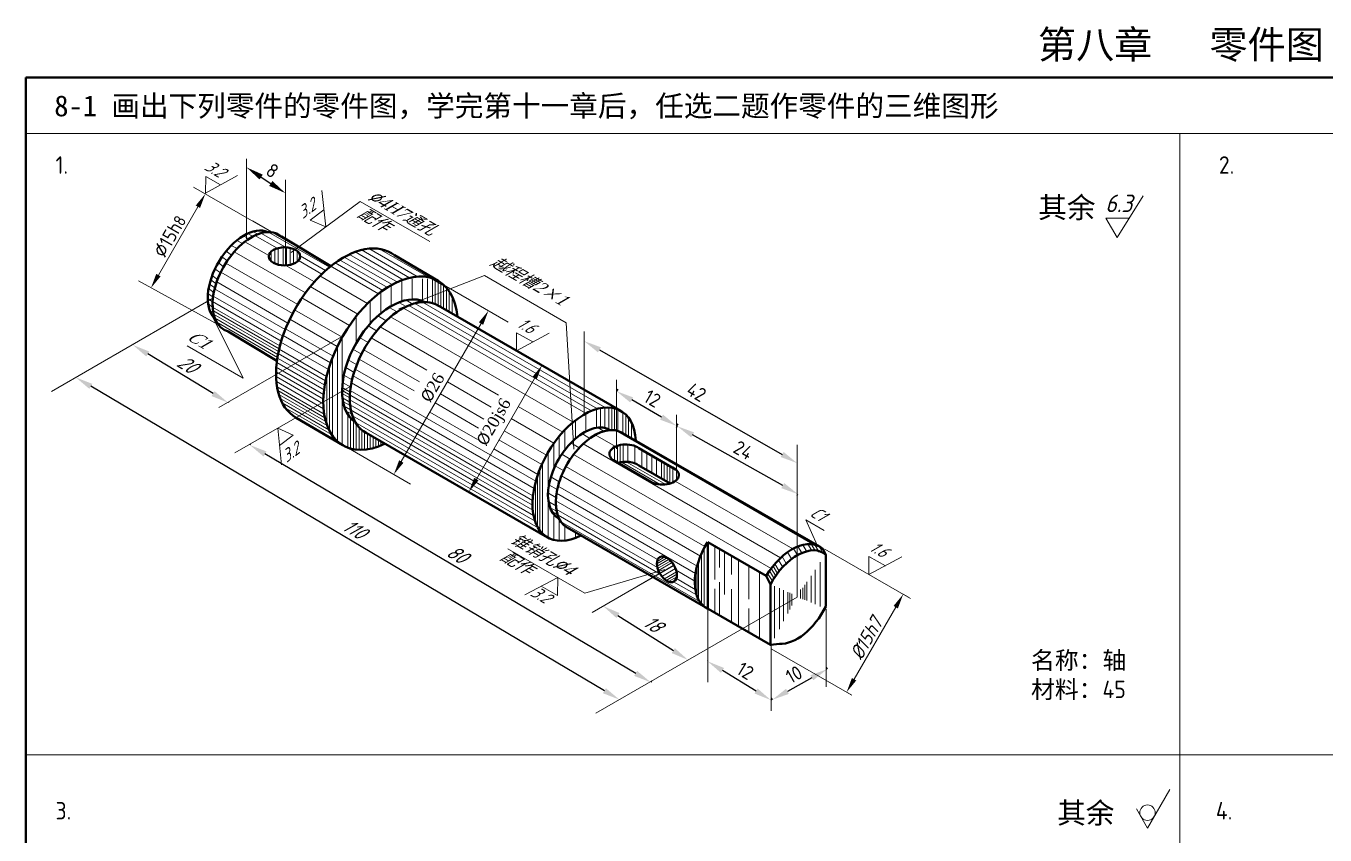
# Model space of a CAD drawing. Header units: millimetres. Extents: x 52 to 382, y 56 to 281.
# Drawn here: x 52.2 to 237.9, y 164.7 to 280.5 of the extents above; entities that cross this region are included whole.
import ezdxf

# ---------------------------------------------------------------- set-up
doc = ezdxf.new("R2010")
doc.units = ezdxf.units.MM
for name, color, linetype, lineweight in [('粗实线', 7, 'Continuous', 40), ('细实线', 7, 'Continuous', 15), ('细线', 7, 'Continuous', 13)]:
    doc.layers.add(name, color=color, linetype=linetype, lineweight=lineweight)
doc.styles.add('style1', font='isocp.shx')
doc.styles.add('style2', font='SimSun.ttf', dxfattribs={"oblique": 30})
doc.styles.add('style3', font='isocp.shx', dxfattribs={"oblique": 30})
doc.styles.add('style4', font='isocp.shx')
doc.styles.add('数字', font='isocp.shx', dxfattribs={"oblique": 15})
doc.styles.add('数字30', font='isocp.shx', dxfattribs={"oblique": 30})
doc.dimstyles.new('Copy of ISO-25', dxfattribs={"dimtxt": 2, "dimasz": 2.5, "dimexe": 0, "dimexo": 0, "dimgap": 0.65, "dimtad": 1, "dimtxsty": 'Standard', "dimcen": 2.5, "dimazin": 0, "dimtfac": 1, "dimtmove": 0, "dimatfit": 3, "dimfxl": 0, "dimarcsym": 0})
doc.dimstyles.new('ISO-25', dxfattribs={"dimtxt": 2, "dimasz": 2.5, "dimexe": 0, "dimexo": 0, "dimgap": 0.65, "dimtad": 1, "dimtxsty": '数字30', "dimcen": 2.5, "dimazin": 0, "dimtfac": 1, "dimtmove": 0, "dimatfit": 3, "dimfxl": 0, "dimarcsym": 0})

# ---------------------------------------------------------------- blocks, each defined once
blk = doc.blocks.new('*D1')
at = {"layer": 'Defpoints', "color": 0}
for p in [(145.1976093129063, 223.027561350531), (145.3035437617527, 223.2156504036721), (162.4431187334015, 213.3146434266783)]:
    blk.add_point(p, dxfattribs=at)
at = {"layer": '细实线', "color": 0, "lineweight": -2}
for p, q in [((145.1976093129063, 223.027561350531), (145.3035437617527, 223.2156504036721)), ((160.370779535095, 214.7295673986734), (147.4818174089056, 221.9888154848182)), ((162.4431187334015, 213.3146434266783), (162.5490531822479, 213.5027324798195))]:
    blk.add_line(p, q, dxfattribs=at)
at = {"layer": '细实线', "color": 0}
for points in [[(147.6862898953812, 222.351861092677), (147.2773449224299, 221.6257698769593), (145.3035437617527, 223.2156504036721)], [(160.5752520215706, 215.0926130065322), (160.1663070486193, 214.3665217908145), (162.5490531822479, 213.5027324798195)]]:
    blk.add_solid(points, dxfattribs=at)
at = {"layer": '细实线', "color": 0, "insert": (154.7361061196186, 219.7970235664767), "char_height": 2, "attachment_point": 5, "rotation": 330.6111654467672, "style": 'style1'}
blk.add_mtext('24', dxfattribs=at)
blk = doc.blocks.new('*D2')
at = {"layer": 'Defpoints', "color": 0}
for p in [(136.7872221552768, 228.5484105383777), (136.6069415424383, 228.2361553573218), (145.3829058372104, 223.5856902507446)]:
    blk.add_point(p, dxfattribs=at)
at = {"layer": '细实线', "color": 0, "lineweight": -2}
for p, q in [((136.7872221552768, 228.5484105383777), (136.6069415424383, 228.2361553573218)), ((143.0375617149108, 224.5234350696887), (138.7720050518994, 226.9861553573219)), ((145.3829058372104, 223.5856902507446), (145.2026252243719, 223.2734350696887))]:
    blk.add_line(p, q, dxfattribs=at)
at = {"layer": '细实线', "color": 0}
for points in [[(138.9803383852328, 227.3469992755654), (138.5636717185661, 226.6253114390783), (136.6069415424383, 228.2361553573218)], [(143.2458950482442, 224.8842789879322), (142.8292283815775, 224.1625911514452), (145.2026252243719, 223.2734350696887)]]:
    blk.add_solid(points, dxfattribs=at)
at = {"layer": '细实线', "color": 0, "insert": (141.729881808602, 227.1839076071913), "char_height": 2, "attachment_point": 5, "rotation": 330.00000000000045, "style": 'style1'}
blk.add_mtext('12', dxfattribs=at)
blk = doc.blocks.new('*D3')
at = {"layer": 'Defpoints', "color": 0}
for p in [(166.5892462888076, 188.6848679698735), (158.7273627539199, 184.299488844352), (158.8556386351771, 184.0695224013346)]:
    blk.add_point(p, dxfattribs=at)
at = {"layer": '细实线', "color": 0, "lineweight": -2}
for p, q in [((166.5892462888076, 188.6848679698735), (166.7175221700648, 188.4549015268561)), ((164.5342149319904, 187.2370470592895), (161.0389458732515, 185.2873768689012)), ((158.7273627539199, 184.299488844352), (158.8556386351771, 184.0695224013346))]:
    blk.add_line(p, q, dxfattribs=at)
at = {"layer": '细实线', "color": 0}
for points in [[(164.3312391873959, 187.6009315989685), (164.7371906765848, 186.8731625196104), (166.7175221700648, 188.4549015268561)], [(160.8359701286571, 185.6512614085802), (161.2419216178459, 184.9234923292221), (158.8556386351771, 184.0695224013346)]]:
    blk.add_solid(points, dxfattribs=at)
at = {"layer": '细实线', "color": 0, "insert": (161.982796454027, 187.7031947412244), "char_height": 2, "attachment_point": 5, "rotation": 29.152892016202717, "style": 'style1'}
blk.add_mtext('10', dxfattribs=at)
blk = doc.blocks.new('*D4')
at = {"layer": 'Defpoints', "color": 0}
for p in [(149.6316960231465, 189.5845886329436), (149.6732762744849, 189.6523405863642), (158.72736275392, 184.0957304452856)]:
    blk.add_point(p, dxfattribs=at)
at = {"layer": '细实线', "color": 0, "lineweight": -2}
for p, q in [((149.6732762744849, 189.6523405863642), (149.6316960231465, 189.5845886329436)), ((156.5550484306306, 185.3356375891176), (151.7624300950975, 188.2769295356911)), ((158.72736275392, 184.0957304452856), (158.6857825025816, 184.027978491865))]:
    blk.add_line(p, q, dxfattribs=at)
at = {"layer": '细实线', "color": 0}
for points in [[(151.9803732779729, 188.6320518810163), (151.5444869122221, 187.921807190366), (149.6316960231465, 189.5845886329436)], [(156.772991613506, 185.6907599344427), (156.3371052477552, 184.9805152437924), (158.6857825025816, 184.027978491865)]]:
    blk.add_solid(points, dxfattribs=at)
at = {"layer": '细实线', "color": 0, "insert": (155.021897232334, 188.2127358242284), "char_height": 2, "attachment_point": 5, "rotation": 328.4620203847671, "style": 'style1'}
blk.add_mtext('12', dxfattribs=at)
blk = doc.blocks.new('*D5')
at = {"layer": 'Defpoints', "color": 0}
for p in [(134.701890389064, 197.4825976310413), (146.8369169625178, 189.7731056197418), (146.8369169625178, 189.7731056197417)]:
    blk.add_point(p, dxfattribs=at)
at = {"layer": '细实线', "color": 0, "lineweight": -2}
blk.add_line((136.8120514801566, 196.1419932264392), (144.726755871425, 191.1137100243437), dxfattribs=at)
at = {"layer": '细实线', "color": 0}
for points in [[(137.0354855475903, 196.4936867416214), (136.588617412723, 195.7902997112571), (134.7018903890639, 197.4825976310412)], [(144.9501899388587, 191.4654035395259), (144.5033218039914, 190.7620165091616), (146.8369169625178, 189.7731056197417)]]:
    blk.add_solid(points, dxfattribs=at)
at = {"layer": '细实线', "color": 0, "insert": (141.6542025828282, 195.0205579455127), "char_height": 2, "attachment_point": 5, "rotation": 327.5718361088615, "style": 'style3'}
blk.add_mtext('18', dxfattribs=at)
blk = doc.blocks.new('*D6')
at = {"layer": 'Defpoints', "color": 0}
for p in [(84.18627278374049, 220.5352098183184), (84.28047634331344, 220.6942226063962), (141.5888750801486, 186.7431472262375)]:
    blk.add_point(p, dxfattribs=at)
at = {"layer": '细实线', "color": 0, "lineweight": -2}
for p, q in [((84.28047634331344, 220.6942226063962), (84.18627278374049, 220.5352098183184)), ((139.3437870310312, 187.858377708747), (86.33715727328502, 219.2609665477312)), ((141.5888750801486, 186.7431472262375), (141.4946715205757, 186.5841344381598))]:
    blk.add_line(p, q, dxfattribs=at)
at = {"layer": '细实线', "color": 0}
for points in [[(86.54953115171621, 219.6194472959886), (86.12478339485382, 218.9024857994738), (84.18627278374049, 220.5352098183184)], [(139.5561609094623, 188.2168584570044), (139.1314131525999, 187.4998969604896), (141.4946715205757, 186.5841344381598)]]:
    blk.add_solid(points, dxfattribs=at)
at = {"layer": '细实线', "color": 0, "insert": (113.6814727107457, 204.9792558913385), "char_height": 2, "attachment_point": 5, "rotation": 329.35633029973206, "style": 'style3'}
blk.add_mtext('80', dxfattribs=at)
blk = doc.blocks.new('*D7')
at = {"layer": 'Defpoints', "color": 0}
for p in [(59.28347593046649, 230.2104010231464), (59.28347593046637, 230.2104010231462), (137.0178422989993, 184.1040602195664)]:
    blk.add_point(p, dxfattribs=at)
at = {"layer": '细实线', "color": 0, "lineweight": -2}
blk.add_line((134.8676174719901, 185.3794163240772), (61.43370075747552, 228.9350449186352), dxfattribs=at)
at = {"layer": '细实线', "color": 0}
for points in [[(61.64626010822735, 229.2934157231367), (61.2211414067237, 228.5766741141337), (59.28347593046637, 230.2104010231462)], [(135.0801768227419, 185.7377871285787), (134.6550581212383, 185.0210455195757), (137.0178422989992, 184.1040602195662)]]:
    blk.add_solid(points, dxfattribs=at)
at = {"layer": '细实线', "color": 0, "insert": (98.99239414371006, 208.5763790071823), "char_height": 2, "attachment_point": 5, "rotation": 329.3266818155774, "style": 'style3'}
blk.add_mtext('110', dxfattribs=at)
blk = doc.blocks.new('*D8')
at = {"layer": 'Defpoints', "color": 0}
for p in [(67.4434084271168, 234.8625910210774), (67.49852596401206, 234.9533623714202), (81.11129372342005, 226.6875138807506)]:
    blk.add_point(p, dxfattribs=at)
at = {"layer": '细实线', "color": 0, "lineweight": -2}
for p, q in [((67.49852596401206, 234.9533623714202), (67.4434084271168, 234.8625910210774)), ((78.91927382044983, 227.8942972606075), (69.5803107931917, 233.5650362908778)), ((81.11129372342005, 226.6875138807506), (81.05617618652475, 226.5967425304079))]:
    blk.add_line(p, q, dxfattribs=at)
at = {"layer": '细实线', "color": 0}
for points in [[(69.79656991489165, 233.9211866852237), (69.36405167149178, 233.208885896532), (67.4434084271168, 234.8625910210774)], [(79.13553294214977, 228.2504476549533), (78.7030146987499, 227.5381468662617), (81.05617618652475, 226.5967425304079)]]:
    blk.add_solid(points, dxfattribs=at)
at = {"layer": '细实线', "color": 0, "insert": (75.1062805984163, 232.140190597381), "char_height": 2, "attachment_point": 5, "rotation": 328.7333352042822, "style": 'style3'}
blk.add_mtext('20', dxfattribs=at)
blk = doc.blocks.new('*D9')
at = {"layer": 'Defpoints', "color": 0}
for p in [(83.7109423916344, 260.2628058536638), (89.25006842413852, 256.5842178600004), (89.25006842413858, 256.5842178600004)]:
    blk.add_point(p, dxfattribs=at)
at = {"layer": '细实线', "color": 0, "lineweight": -2}
blk.add_line((85.79352247820832, 258.8797439667601), (87.16748833756472, 257.9672797469043), dxfattribs=at)
at = {"layer": '细实线', "color": 0}
for points in [[(86.0240327926923, 259.2268406478557), (85.56301216372431, 258.5326472856644), (83.71094239163446, 260.2628058536639)], [(87.3979986520487, 258.3143764279999), (86.93697802308071, 257.6201830658086), (89.25006842413858, 256.5842178600004)]]:
    blk.add_solid(points, dxfattribs=at)
at = {"layer": '细实线', "color": 0, "insert": (87.393326253243, 259.7980147139709), "char_height": 2, "attachment_point": 5, "rotation": 326.41147285456725, "style": 'style1'}
blk.add_mtext('8', dxfattribs=at)
blk = doc.blocks.new('*D10')
at = {"layer": 'Defpoints', "color": 0}
for p in [(131.9827743755822, 235.4034403707182), (162.4431187334014, 217.9417821171998), (162.4431187334016, 217.9417821172)]:
    blk.add_point(p, dxfattribs=at)
at = {"layer": '细实线', "color": 0, "lineweight": -2}
blk.add_line((134.151670264959, 234.1601018725431), (160.2742228440249, 219.1851206153754), dxfattribs=at)
at = {"layer": '细实线', "color": 0}
for points in [[(134.3588933479882, 234.5215845207726), (133.9444471819297, 233.7986192243136), (131.9827743755823, 235.4034403707185)], [(160.4814459270542, 219.5466032636049), (160.0669997609957, 218.8236379671459), (162.4431187334016, 217.9417821172)]]:
    blk.add_solid(points, dxfattribs=at)
at = {"layer": '细实线', "color": 0, "insert": (148.0335499632877, 228.1040825309478), "char_height": 2, "attachment_point": 5, "rotation": 330.1761325402817, "style": 'style1'}
blk.add_mtext('42', dxfattribs=at)
blk = doc.blocks.new('粗糙度2')
at = {"layer": '细线'}
for p, q in [((5.773502691896262, 10), (-1.4210854715202e-14, 5.684341886080801e-14)), ((0, 0), (-2.886751345948134, 4.999999999999943))]:
    blk.add_line(p, q, dxfattribs=at)
blk.add_circle((-1.4210854715202e-14, 3.999999999999943), 2, dxfattribs=at)
blk = doc.blocks.new('CUZAO')
for p, q in [((-20.17014732139586, -4.193149499876938), (-15.78010437255983, 2.874535751344865)), ((-18.27059019877289, -0.9030200516146196), (-22.06970444401882, -0.9030200516146152)), ((-22.06970444401882, -0.9030200516146152), (-20.17014732139586, -4.193149499876938))]:
    blk.add_line(p, q)

msp = doc.modelspace()

# ---------------------------------------------------------------- linework, layer by layer
at = {"layer": '粗实线'}
for p, q in [((382.1655710130599, 273.1267429391319), (52.16557101305989, 273.1267429391319)), ((52.16557101305989, 273.1267429391319), (52.16557101305989, 56.12674293913187)), ((88.67857920480151, 250.3863495642698), (95.75197313162379, 246.1313697560375)), ((104.8580398727142, 247.6840722902644), (111.1211745217948, 244.0119403672003)), ((111.4156501579985, 240.2994935306705), (137.211213254767, 225.4304312836394)), ((81.09588113797975, 236.79199875562), (88.05280172715416, 232.5804040577988)), ((90.78730512383619, 224.4509419544018), (97.4494664164137, 220.4992551294138)), ((100.4817984233795, 222.4826623655434), (126.7517636589448, 207.3103294879977)), ((137.2281483963798, 222.3938182899257), (165.6259014118739, 206.0053457499588)), ((139.8091166633765, 220.0821799093374), (145.050617152277, 217.0559981911132)), ((141.4209974463556, 215.3313552456318), (136.1794969574553, 218.357536963856)), ((139.8091166633765, 217.6202651214921), (144.2870094375418, 215.0349525229255)), ((158.6087046738855, 191.9383835059226), (129.5393327775021, 208.7207842685945)), ((157.9842323227292, 201.8165695215042), (149.6638955082997, 206.6203182210634)), ((149.6638955082997, 206.6203182210634), (149.6638955082997, 197.1024225741751)), ((166.5158913719296, 204.8269185250132), (166.0808045285083, 205.673340071385)), ((166.5158913719296, 204.8269185250132), (166.5158913719296, 197.4426150597699)), ((157.9848828760489, 201.8176236871428), (158.6087046738855, 200.5876319058862)), ((158.6087046738855, 200.5876319058862), (158.6087046738855, 191.9383835059226)), ((158.6087046738855, 191.9383835059226), (159.8836722149962, 192.1081283790559))]:
    msp.add_line(p, q, dxfattribs=at)
for centre, major_axis, ratio, start_param, end_param in [((83.33487011530508, 244.5503034037759), (-3.661383978611696, -6.341703076974122), 0.5773502691896253, 3.203189917509508, 6.147253787890822), ((84.38638440620731, 243.8494269890579), (-3.922911405655377, -6.794681868186568), 0.5773502691896251, 3.0423770989839, 6.433661253233465), ((97.54127091174847, 236.2544497239246), (-6.799713103135994, -11.77744857152338), 0.5773502691896257, 3.062329139049645, 6.28989070653031), ((104.2952366996609, 232.2497498858992), (-6.799713103135994, -11.77744857152338), 0.5773502691896257, 2.456802749278902, 6.987240612857624), ((104.3864255999662, 232.3023978220376), (-4.969021113830146, -8.606597033036314), 0.5773502691896262, 3.174162539707577, 6.250615421061799), ((105.8658481369971, 231.4482528220376), (-5.230548540873828, -9.059575824248762), 0.577350269189626, 3.078526517589459, 6.312803883879739), ((131.9827743755822, 216.3696384277848), (-5.230548540873828, -9.059575824248762), 0.577350269189626, 2.418051167810609, 7.005926452061146), ((131.9827743755822, 216.3696384277848), (-3.661383978611696, -6.341703076974122), 0.5773502691896253, 3.122651160760819, 6.302126800008232), ((133.4621969126131, 215.5154934277848), (-3.922911405655365, -6.794681868186574), 0.5773502691896267, 3.102554534764565, 6.283197356969839), ((137.938232335104, 219.2591958583172), (-2.35204515570525, 0), 0.5773502691896292, 3.792674282639449, 7.127848144527637), ((137.938232335104, 216.7972810704719), (-2.35204515570525, 0), 0.5773502691896292, 3.792674282639449, 5.210124948485377), ((143.1797328240045, 216.233014140093), (-2.35204515570525, 0), 0.5773502691896292, 0.7261334894468514, 4.061307351335039), ((153.3379882731078, 204.0401999354465), (-3.922911405655365, -6.794681868186574), 0.5773502691896267, 4.661715936901009, 6.34475634049089), ((161.7034074648861, 199.2104229131892), (-3.922911405655365, -6.794681868186574), 0.5773502691896267, 3.017765486403902, 4.661715936901007), ((162.4431187334015, 198.7833504131892), (-3.661383978611696, -6.341703076974122), 0.5773502691896253, 3.021778243297629, 4.7608395413185), ((162.4431187334015, 198.7833504131892), (-3.661383978611696, -6.341703076974122), 0.5773502691896253, 6.55156039579393, 7.973796044266653)]:
    msp.add_ellipse(centre, major_axis=major_axis, ratio=ratio, start_param=start_param, end_param=end_param, dxfattribs=at)
for centre, major_axis, ratio in [((89.13199739445028, 247.5274530063154), (-2.250798986194, 0), 0.577350269189623), ((143.8053069532329, 202.7520563508871), (1.009749710917967, -1.748937802237912), 0.5773502691896265)]:
    msp.add_ellipse(centre, major_axis=major_axis, ratio=ratio, dxfattribs=at)
at = {"layer": '细实线'}
for p, q in [((83.71094239163442, 261.5038253787876), (83.71094239163442, 250.0557769179633)), ((77.81555378660535, 256.5715339665513), (82.41999712373628, 259.1179760322004)), ((77.86661610924743, 258.9800870021276), (77.81555378660535, 256.5715339665513)), ((77.86661610924743, 258.9800870021276), (79.97236069597743, 257.7643347981345)), ((89.25006842413843, 258.4678188755535), (89.25006842413843, 246.2297428039204)), ((86.97109544935479, 251.1966060854861), (76.13072162387567, 257.4552988317427)), ((95.01581352515628, 251.7447431213548), (94.47090058587301, 256.9781297425741)), ((71.09760099693712, 244.8467249744969), (76.74680378660534, 254.6314312284621)), ((90.07928178268597, 248.0904966378685), (99.9523452676267, 255.398989604841)), ((99.9523452676267, 255.398989604841), (109.9238224760386, 249.6419545543462)), ((92.81868040505995, 252.7328428827924), (94.76056616811425, 254.196158764379)), ((92.81868040505995, 252.7328428827924), (95.01581352515628, 251.7447431213548)), ((79.67932846196223, 237.7412136850457), (68.2442369565602, 244.0259430705191)), ((105.4682484493636, 240.0350060970664), (117.7181601039799, 244.7855263355615)), ((117.7181601039799, 244.7855263355615), (129.4195685669572, 238.0297150095638)), ((55.82744151315858, 228.2150586219851), (78.88808512074883, 241.5291274165133)), ((112.2144683377186, 243.2809179317735), (121.1244519094129, 238.1367365181807)), ((78.46610144660131, 239.7041094455903), (83.22096465045914, 230.1209572461876)), ((105.830990239471, 218.1791959637541), (117.2274742155523, 237.9184852379715)), ((129.4195685669572, 238.0297150095638), (130.516575381338, 219.9366507546204)), ((79.73088246457417, 225.8905330688635), (97.61149179414896, 236.2139076785681)), ((122.2916740463133, 236.6126527195509), (122.2788379438195, 234.037741663397)), ((122.2788379438195, 234.037741663397), (126.988103132245, 236.5393199308071)), ((122.2916740463133, 236.6126527195509), (124.6334705380323, 235.288530797102)), ((83.22096465045914, 230.1209572461876), (75.20055259216299, 234.7515443070566)), ((122.1246693231715, 234.1266074426923), (125.9361007623492, 231.9296245310641)), ((82.04593791218859, 219.4041112416717), (98.61818747759814, 228.9721039893385)), ((116.5625202435288, 215.6678869918223), (124.8686439539977, 230.0777492079648)), ((136.7872221552768, 222.5632479492203), (136.7872221552768, 225.6380553879284)), ((145.1976093129062, 215.6885892809134), (145.1976093129062, 224.852612181591)), ((90.366246987225, 221.9512287661142), (88.16911386712867, 222.9393285275518)), ((88.16911386712867, 222.9393285275518), (88.71402680641195, 217.7059419063324)), ((90.366246987225, 221.9512287661142), (88.42436122417071, 220.4879128845275)), ((97.9533771641519, 220.2591655925757), (107.1376126059607, 214.9566447879465)), ((162.4431187334015, 220.5684604796679), (162.4431187334015, 198.7833504131893)), ((111.6836319959997, 216.012994580351), (115.4950634351774, 213.8160116687229)), ((165.3094049335129, 206.1875484871948), (163.6638944963904, 209.841794970681)), ((163.6638944963904, 209.841794970681), (166.3063947054927, 208.293778250046)), ((132.073912049327, 199.3567228720746), (121.0821055848411, 205.7028452932258)), ((166.4064117478938, 205.6394114513261), (178.6563238336128, 198.566921411087)), ((172.6983725138951, 204.5892117080652), (172.6855364114012, 202.0143006519112)), ((172.6855364114012, 202.0143006519112), (177.3948015998267, 204.5158789193213)), ((172.6983725138951, 204.5892117080652), (175.040169005614, 203.2650897856163)), ((143.5195346700794, 202.711861826889), (132.073912049327, 199.3567228720746)), ((133.1312347044032, 196.5757791486983), (144.8209279114227, 203.3248266685151)), ((128.1896403499607, 201.5993081833093), (123.4803751615353, 199.0977299158992)), ((128.1768042474669, 199.0243971271554), (128.1896403499607, 201.5993081833093)), ((128.1768042474669, 199.0243971271554), (125.835007755748, 200.3485190496043)), ((162.4431187334015, 198.7833504131892), (133.6334150975095, 182.1500602637335)), ((178.3368058732174, 198.7513951915322), (177.5911527111483, 199.1818982453749)), ((149.6732762744849, 197.1024225741751), (149.6732762744849, 186.6205919917217)), ((166.5892462888076, 197.0519325952076), (166.5892462888076, 185.9348877025735)), ((170.5690335139141, 187.0192310189606), (176.5224027111483, 197.3307689447856)), ((158.7273627539199, 192.3014120399841), (158.7273627539199, 182.5120995407144)), ((158.7273627539199, 191.3878504191125), (170.2459366759833, 184.7375986645286)), ((170.2459366759832, 184.7375986645286), (169.5002835139141, 185.1681017183714))]:
    msp.add_line(p, q, dxfattribs=at)
for points in [[(76.43828223650704, 254.8095562284621), (77.05532533670355, 254.4533062284621), (77.81555378660524, 256.4825605290513)], [(70.78907944683893, 245.0248499744969), (71.40612254703534, 244.6685999744969), (70.02885099693712, 242.9955956739077)], [(116.9189526654541, 238.0966102379715), (117.5359957656505, 237.7403602379714), (118.2962242155523, 239.7696145385607)], [(124.5599980668146, 230.2556586760234), (125.177289841181, 229.8998397399062), (125.9361007623492, 231.9296245310641)], [(105.5224686893728, 218.3573209637541), (106.1395117895692, 218.0010709637541), (104.762240239471, 216.3280666631649)], [(116.2538743563456, 215.8457964598809), (116.8711661307121, 215.4899775237637), (115.4950634351774, 213.8160116687229)], [(176.21388116105, 197.5088939447856), (176.8309242612465, 197.1526439447857), (177.5911527111483, 199.1818982453749)], [(170.2605119638158, 187.1973560189606), (170.8775550640123, 186.8411060189606), (169.5002835139141, 185.1681017183714)]]:
    msp.add_solid(points, dxfattribs=at)
at = {"layer": '细线'}
for p, q in [((52.16557101305989, 273.1267429391319), (162.1655710130599, 273.1267429391319)), ((52.16557101305989, 265.1267429391319), (382.1655710130599, 265.1267429391319)), ((162.1655710130599, 265.1267429391319), (272.1655710130599, 265.1267429391319)), ((217.1655710130599, 265.1267429391319), (217.1655710130599, 64.12674293913187)), ((84.62802250721526, 250.3889450222768), (83.8491239351154, 250.7966626700559)), ((84.54678108025837, 252.5987089016074), (102.5814278067183, 242.186400759346)), ((85.32086373867911, 250.7035052065474), (84.60285639030337, 251.0793490938698)), ((86.15741851427394, 250.9428379475205), (85.5999468131102, 251.2346487927878)), ((89.2516270302694, 248.8251156263732), (85.75058644378481, 250.8464423514239)), ((95.57077402845165, 245.9850447827893), (86.86443973599955, 251.0116492301914)), ((82.359047796299, 248.6419824812877), (81.50629804373912, 249.0883578319583)), ((83.13250895034842, 249.365829013291), (82.29282300479254, 249.8053660606787)), ((84.01999051152875, 250.0299910961768), (83.20866954835229, 250.4546803773607)), ((86.89086508143234, 247.6477609885926), (83.45840546557507, 249.6294924717903)), ((88.09932412313297, 248.6821076431309), (84.90448953088107, 250.5266462549839)), ((80.18726927540351, 247.4805362005436), (80.95981986570719, 246.9092366802325)), ((80.78515758307606, 248.2821261706883), (81.54956451904746, 247.7168488654555)), ((92.1322192893877, 242.3122626489529), (81.94587297105485, 248.1933524379011)), ((92.1322192893877, 242.3122626489529), (81.94587297105485, 248.1933524379011)), ((87.22873387208885, 248.2211590056889), (87.22873387208885, 246.8337470069419)), ((87.72873387208885, 248.5434824617713), (87.72873387208885, 246.5114235508596)), ((88.22873387208885, 248.7177206352436), (88.22873387208885, 246.3371853773872)), ((88.92873387208886, 248.8216425875759), (88.92873387208886, 246.233263425055)), ((89.42873387208886, 248.8156097694322), (89.42873387208886, 246.2392962431987)), ((89.92873387208886, 248.7428140036398), (89.92873387208886, 246.312092008991)), ((90.42873387208886, 248.5896159856197), (90.42873387208886, 246.4652900270112)), ((90.92873387208886, 248.3101479460748), (90.92873387208886, 246.744758066556)), ((95.00674001461925, 245.5023995956421), (91.37961498347332, 247.5965212087586)), ((97.68337316098636, 247.4391650581613), (104.5303525515995, 243.4860596638549)), ((98.42281503018998, 247.820538472792), (105.2778083016574, 243.8628062622172)), ((99.23214848945834, 248.1615599590847), (106.0979651458073, 244.197578864335)), ((100.1401733019398, 248.4456019660331), (107.022249533381, 244.472233401227)), ((101.2094298316859, 248.6365567976169), (108.1214736334323, 244.6458864480281)), ((102.6542996730534, 248.6106511826248), (112.2696988568532, 243.0591978754923)), ((79.18640746640213, 245.7332171750429), (79.96190360991959, 245.1597394243879)), ((79.65433316874191, 246.6309142157367), (80.43052135707242, 246.0569246994125)), ((90.27930800539731, 239.3405895932218), (80.0136923927842, 245.2674455305612)), ((91.01780119335055, 240.6462711599312), (80.74368116472186, 246.5780371241465)), ((93.40280035435015, 243.888093405828), (89.34037693231036, 246.2335346621049)), ((94.47027245902368, 245.0038389064112), (91.13191789060974, 246.9312388151354)), ((96.3556880212039, 246.5891236772828), (103.1910790287104, 242.6427088390825)), ((96.9976985608284, 247.0267490962735), (103.8383383258004, 243.0773038865376)), ((78.41365476348308, 243.5684665294918), (79.1678574820749, 243.0107352213332)), ((78.58487349226735, 244.1880869053988), (79.34843513998443, 243.6234346890343)), ((78.78750730889242, 244.7844758905863), (79.55740842741007, 244.2151356490324)), ((89.62442168751586, 237.9866375775704), (79.43185671145248, 243.8713177102333)), ((94.18648749379864, 244.7238207320825), (101.0071091610057, 240.7859329764799)), ((104.3846844605014, 243.4047971977863), (104.3846844605014, 240.4157698256293)), ((105.8846844605014, 244.3036301333958), (105.8846844605014, 241.0952223862797)), ((107.3846844605014, 244.3036301333958), (107.3846844605014, 241.3721794646007)), ((108.8846844605014, 244.3036301333958), (108.8846844605014, 241.133569510615)), ((109.5846844605014, 244.3036301333958), (109.5846844605014, 240.9788671596917)), ((110.2846844605014, 244.3036301333958), (110.2846844605014, 240.8493997341429)), ((110.6846844605014, 244.3036301333958), (110.6846844605014, 240.7107480029079)), ((111.0846844605014, 244.0331072877638), (111.0846844605014, 240.5145604826169)), ((111.4846844605014, 243.7747720938686), (111.4846844605014, 240.2475817910712)), ((111.8846844605014, 243.450363997711), (111.8846844605014, 240.048324533406)), ((78.1570149160622, 241.5195423651401), (78.84720832246735, 241.0091458073611)), ((78.1888262020225, 242.2422542488561), (78.90958586497015, 241.7092540092994)), ((78.2789544088513, 242.9218408934792), (79.01960326372313, 242.3741326387475)), ((88.88818026570863, 236.1023056838809), (78.9292117770806, 241.8521188216413)), ((89.23593909480473, 237.0562275686684), (79.135972587559, 242.8874459504329)), ((91.62088786810124, 241.5862682130947), (98.42620267874383, 237.6572178752501)), ((92.82071118584005, 243.2029509743767), (99.63317358064587, 239.2697739768914)), ((102.8846844605014, 242.4191454492375), (102.8846844605014, 239.3622930323413)), ((112.2846844605014, 243.0420951864173), (112.2846844605014, 239.8173844257302)), ((112.6846844605014, 242.5204140695089), (112.6846844605014, 239.5864443180543)), ((113.0846844605014, 241.8288272540155), (113.0846844605014, 239.3555042103785)), ((78.21047869028848, 240.7337697555758), (78.84887581476669, 240.261676438245)), ((78.41927914574269, 239.8331260002431), (78.94828104998861, 239.4419302158731)), ((88.47565632932509, 234.7238957358681), (78.84776850694337, 240.2825593618477)), ((88.67053084523269, 235.4196752585161), (78.85135528031664, 241.0887789141406)), ((88.37518992025278, 234.3200198288388), (78.89129914700557, 239.7955467197381)), ((90.57236651155178, 239.8822312237911), (97.37093040376428, 235.9570785305194)), ((101.3846844605014, 241.1524025867003), (101.3846844605014, 237.9061795774335)), ((104.0889203248061, 240.2377354941636), (105.2204004507641, 239.5844751388591)), ((105.4810605551973, 240.949713921128), (106.5351943207328, 240.3411095078342)), ((106.1307800583769, 240.1371812814021), (132.247706296962, 225.0585668871494)), ((106.5160244100855, 241.26472258622), (107.4715044719013, 240.7130759153254)), ((106.8984638939415, 240.5022491891518), (133.0153901325266, 225.4236347948991)), ((107.777252211816, 240.8031708941318), (133.8941784504011, 225.724556499879)), ((107.9550182368781, 241.3529559000444), (108.6248265331306, 240.9662418998976)), ((108.8583855337971, 240.9872686565216), (134.9753117723822, 225.9086542622688)), ((110.9535584638313, 240.585910378233), (137.3523627869124, 225.3445535960178)), ((88.28313499753236, 233.9112875479), (78.98214724138538, 239.2812153326408)), ((88.19996020395357, 233.4974283220108), (79.14424771326725, 238.7257463662124)), ((88.12621287875825, 233.0781261447126), (79.4395894295883, 238.0933505314398)), ((89.88291714146212, 238.5482341956361), (96.67639892389728, 234.6260156598124)), ((99.38468446050138, 238.9616249252841), (99.38468446050138, 235.114340312406)), ((102.4691931519184, 239.0020241188399), (103.651408257879, 238.3194719091735)), ((104.2947951541897, 238.8877865833041), (130.4117213927748, 223.8091721890515)), ((88.9262152346194, 236.2138349531379), (95.71059060305919, 232.2968740078857)), ((89.27881374600014, 237.1649626460556), (96.0669798467519, 233.2458131204827)), ((97.38468446050138, 235.9013703819208), (97.38468446050138, 235.9814659559104)), ((97.38468446050138, 235.9814659559104), (97.38468446050138, 220.5384154248327)), ((99.86283963249046, 235.9003216957691), (101.0798123366155, 235.1977021774461)), ((101.0956777644009, 237.5721717504314), (102.3021529590797, 236.875612972013)), ((102.7940200269568, 237.4448584302467), (119.7509541628166, 227.6547679422773)), ((131.9827743755823, 236.8032100285342), (131.9827743755823, 224.911088427785)), ((88.35505257981394, 234.2341947888823), (95.1307930304289, 230.3222192157608)), ((88.61692227254287, 235.237704789672), (95.39720001144627, 231.3231096119356)), ((96.68468446050137, 234.6432045495743), (96.68468446050137, 221.0683864543033)), ((98.92395095480698, 234.2533680688582), (100.1404705362408, 233.5510101610429)), ((100.4667564069317, 234.1697025542264), (108.4457069736524, 229.5630532966795)), ((101.53000544378, 235.8652365133449), (109.4948397524749, 231.2667372811692)), ((88.02380218395805, 232.3469813250162), (94.78957308737924, 228.4407616726507)), ((88.11191597687032, 232.9889291259866), (94.88134908876437, 229.0805950965734)), ((88.22305590048252, 233.6175827841989), (94.99578552554553, 229.7073455120202)), ((95.98468446050137, 233.0381719564272), (95.98468446050137, 221.8651286705849)), ((98.24913308958503, 232.7114106010421), (99.45723645582673, 232.0139117973336)), ((99.79573541666974, 232.8250658960172), (107.6588573895356, 228.2852903083122)), ((87.92880891111, 231.0161850706111), (94.68565888875364, 227.1151159171447)), ((87.93076397936456, 230.3222359884005), (94.68194125691471, 226.42444196986)), ((87.96152398767735, 231.690117335376), (94.72315497147389, 227.7862878667201)), ((95.18468446050136, 230.5431786903776), (95.18468446050136, 223.4363615059311)), ((95.58468446050136, 231.9251019495511), (95.58468446050136, 222.5163184621093)), ((97.6122205763365, 230.5492361155741), (98.79331389442008, 229.8673315704404)), ((97.88340362277482, 231.6231642487052), (99.08051304819737, 230.932012799688)), ((98.93593948121, 230.4347179648549), (125.0528657197951, 215.3561035706022)), ((99.23816568637984, 231.4149281223231), (106.8720078054188, 227.0075273199449)), ((87.9746949304116, 229.6040521189602), (94.71889772757284, 225.7102848185497)), ((88.07169627080606, 228.8552280459441), (94.8068908460055, 224.9666616449082)), ((97.37323620866479, 228.7665122560997), (98.51065898263242, 228.1098209113671)), ((97.43312251577026, 229.4620261579123), (98.5908463857243, 228.793613969947)), ((98.69755144846077, 229.417650821355), (124.8144776870458, 214.3390364271023)), ((112.4140242447019, 229.5813453287677), (118.7018213839942, 225.9510839577875)), ((136.6069415424383, 229.8781263775555), (136.6069415424383, 219.9925872468259)), ((88.17442168119727, 228.3340392872504), (94.90180899006569, 224.4499804135324)), ((88.31737206018906, 227.7896266321071), (95.03458742149593, 223.9114405350518)), ((88.51500702904309, 227.2136418142862), (95.21800470182063, 223.3436643035307)), ((97.35967124697737, 228.3425554544181), (124.598833447219, 212.6160178256087)), ((97.36548771413094, 227.9048170146227), (98.46914478481845, 227.2676203077683)), ((97.41034355657708, 227.2972609127952), (98.48174480103533, 226.6786871158972)), ((97.48818133726127, 226.7719790109213), (98.52319572279364, 226.174413176819)), ((98.47019723470093, 227.0085726534362), (124.587123473286, 211.9299582591835)), ((98.53502960570866, 228.3567823126378), (124.6519558442937, 213.2781679183851)), ((111.4140242447019, 227.8492945211988), (117.6526886051718, 224.2473999732978)), ((88.79463305128019, 226.5903194397235), (95.47530590061547, 222.7332311717919)), ((89.22250814555773, 225.8814054235111), (95.85882498893542, 222.0499261075593)), ((90.1495099987326, 224.8843204386896), (96.56932948936941, 221.1778359276217)), ((97.65235101325796, 226.0951157434869), (124.7391543109216, 210.4565425680943)), ((97.89667958601893, 225.4430848776546), (98.76992281966632, 224.9389176616403)), ((98.18468446050136, 224.9059333290338), (98.18468446050136, 220.1479576844815)), ((98.51078891995856, 226.2923167099983), (124.6277151585436, 211.2137023157456)), ((109.9140242447019, 225.2512183098455), (116.7150101989021, 221.3246672384332)), ((110.6640242447019, 226.5502564155222), (116.8658390210549, 222.9696369849306)), ((122.5428568944219, 226.0428621486337), (128.9109462655418, 222.366244035994)), ((132.2231787411699, 225.0453738753477), (132.2231787411699, 222.4810033538663)), ((133.7231787411699, 225.6761293595223), (133.7231787411699, 223.0056196652996)), ((134.3231787411699, 225.8235281593482), (134.3231787411699, 223.0542847697382)), ((134.9231787411699, 225.9049087223439), (134.9231787411699, 222.9887296299298)), ((135.5231787411699, 225.9132752079473), (135.5231787411699, 222.776718650871)), ((135.9231787411699, 225.8733238096563), (135.9231787411699, 222.677658433631)), ((136.3231787411699, 225.7920418710422), (136.3231787411699, 222.6558460181855)), ((137.5231787411699, 225.227743996561), (137.5231787411699, 222.2235549348845)), ((137.9231787411699, 224.8890439461261), (137.92317874117, 221.9927131139696)), ((98.53434374271086, 224.4314101236634), (99.08946996789479, 224.1109078481193)), ((98.58468446050136, 224.3742399406768), (98.58468446050136, 220.0187966306815)), ((98.84138864300841, 224.7158042248463), (124.9583148815935, 209.6371898305936)), ((98.98468446050137, 223.9935136714615), (98.98468446050137, 219.926615079555)), ((99.2683637652963, 223.7764697000286), (125.3852900038814, 208.6978553057758)), ((99.38468446050138, 223.7149421450955), (99.38468446050138, 219.8676575322175)), ((99.78468446050135, 223.0742710929231), (99.78468446050135, 219.9862809475598)), ((121.5440666546788, 224.3101128856548), (127.6469316823651, 220.7866221190922)), ((130.7231787411699, 224.0591157568593), (130.7231787411699, 221.4418224866668)), ((133.8937991823966, 223.0298806625696), (134.8020338040788, 222.505511159254)), ((138.32317874117, 224.4297496181465), (138.32317874117, 221.7618712930548)), ((138.72317874117, 223.7795882872107), (138.72317874117, 221.5310294721399)), ((100.1846844605014, 222.6981119624409), (100.1846844605014, 219.9862809475598)), ((100.5846844605014, 222.4184707791333), (100.5846844605014, 219.9862809475598)), ((100.9846844605014, 222.2122701489842), (100.9846844605014, 219.9862809475598)), ((101.3846844605014, 221.9611966010148), (101.3846844605014, 219.9862809475598)), ((101.7846844605014, 221.7301748582529), (101.7846844605014, 220.0814931357508)), ((102.1846844605014, 221.4991531154908), (102.1846844605014, 220.1980774211092)), ((102.5846844605014, 221.2681313727288), (102.5846844605014, 220.3353627657427)), ((102.8846844605014, 221.0948650656573), (102.8846844605014, 220.4515888925914)), ((119.7961837351284, 221.2778016754418), (125.9126616552548, 217.7464515017645)), ((120.5452764149357, 222.577363622676), (126.5836826455167, 219.0910881599737)), ((128.4231787411699, 221.8019660036366), (128.4231787411699, 218.6566617208851)), ((129.2231787411699, 222.7011907591201), (129.2231787411699, 219.8355151380924)), ((131.7183308657243, 222.1150265862097), (132.7977284352594, 221.4918361088759)), ((133.5727630152358, 221.984143957404), (136.4616852344502, 220.3162239364727)), ((136.4360492851846, 222.6404259354406), (164.6772598374573, 206.335355420845)), ((119.0470910553211, 219.9782397282077), (125.3550919249649, 216.3363137280705)), ((126.8231787411699, 219.5112944709571), (126.8231787411699, 207.2701945277376)), ((127.6231787411699, 220.7529823847804), (127.6231787411699, 217.0786421112387)), ((128.7734307035566, 219.2087841584579), (129.9896494889946, 218.5065999152918)), ((130.0839177612567, 220.8358035849132), (131.2799617605242, 220.1452672599735)), ((131.8202158805186, 220.686576440642), (160.0614264327915, 204.3815059260463)), ((136.3324254961043, 220.2514157281542), (136.3324254961043, 218.2669759884802)), ((136.7324254961043, 220.4251212821041), (136.7324254961043, 218.0383035232244)), ((137.1324254961043, 220.5349690555977), (137.1324254961043, 218.0730542677524)), ((137.5324254961043, 220.5967853847786), (137.5324254961043, 218.1348705969333)), ((138.2324254961043, 220.606485334574), (138.2324254961043, 218.1445705467287)), ((139.2324254961042, 220.4151327100013), (139.2324254961043, 217.9311800190114)), ((140.2324254961042, 219.8377824408117), (140.2324254961043, 217.4582342279662)), ((140.9324254961043, 219.433637252379), (140.9324254961043, 216.9717224645335)), ((126.0231787411699, 217.9885738871474), (126.0231787411699, 207.8691546808439)), ((127.8377989533344, 217.5599501436004), (129.0531889323689, 216.8582444120345)), ((129.3716789137584, 217.4814377640048), (149.247470274253, 206.0061442716664)), ((130.456452702557, 219.1645444017905), (158.6976632548299, 202.8594738871948)), ((137.2948972701878, 218.1034505858521), (142.8655556472046, 214.887229472318)), ((138.0061859161113, 218.1546681100084), (143.6409663501343, 214.9014261096007)), ((139.1287649402097, 217.9684270236102), (144.2360767358109, 215.0197191835846)), ((141.6324254961042, 219.0294920639463), (141.6324254961043, 216.5675772761008)), ((142.3324254961042, 218.6253468755135), (142.3324254961043, 216.1634320876681)), ((143.0324254961042, 218.2212016870808), (143.0324254961042, 215.7592868992354)), ((143.4324254961042, 217.9902615794049), (143.4324254961043, 215.5283467915595)), ((143.8324254961042, 217.7593214717291), (143.8324254961042, 215.2974066838837)), ((144.2324254961042, 217.5283813640533), (144.2324254961042, 215.018661836382)), ((125.3231787411699, 216.2426149275252), (125.3231787411699, 208.8068232636006)), ((125.6231787411699, 217.0603118166897), (125.6231787411699, 208.3355365359498)), ((127.2250150495381, 215.9821773514564), (128.4243293624895, 215.289752910031)), ((128.7276655999644, 216.1212082165165), (148.6034569604591, 204.6459147241781)), ((129.0448731304757, 215.9380683633869), (136.9079951033415, 211.3982927756819)), ((144.6324254961042, 217.3010029688273), (144.6324254961042, 215.1650253113586)), ((125.0231787411699, 215.2454858373698), (125.0231787411699, 209.4575421922422)), ((126.8613582901424, 213.6622385829438), (127.9478817301504, 213.0349339823743)), ((126.9452390257076, 214.8443057556774), (128.1213124633322, 214.165299439878)), ((128.0236654886823, 213.6409115243266), (147.899456849177, 202.1656180319882)), ((128.2417871155007, 214.6696794827462), (148.1175784759954, 203.1943859904078)), ((128.4873034001857, 214.5279305896929), (136.1211455192247, 210.1205297873146)), ((145.0105591603967, 215.3805292740593), (161.8139735675086, 205.6790734428083)), ((126.8708741046824, 212.4661323537165), (127.9290430823362, 211.85519820962)), ((127.9180219391161, 212.5472043177276), (142.4830182172957, 204.1380997957747)), ((127.080192198036, 211.6151932188319), (128.0325709374544, 211.0653370972583)), ((127.347182602949, 211.0292577007208), (142.849324844323, 202.0790917046477)), ((127.6231787411699, 210.6266073181594), (127.6231787411699, 206.9522670446176)), ((127.9817839022003, 211.3556907927976), (142.4536944224785, 203.0003293582268)), ((128.4231787411699, 209.9723481392163), (128.4231787411699, 206.8270438564648)), ((128.6109628086766, 209.60679353572), (148.4867541691714, 198.1315000433814)), ((129.2231787411699, 208.9033070888115), (129.2231787411699, 206.8515795316848)), ((130.7231787411699, 208.037323426222), (130.7231787411699, 207.2257053415144)), ((163.2245015894317, 206.249226602892), (163.7787515798093, 205.3311614330003)), ((163.9715642527802, 206.3661885178264), (164.5190337433736, 205.459354634889)), ((164.4408368194733, 206.3628258820385), (164.9859834167261, 205.459839662622)), ((164.9599521500525, 206.2769031988183), (165.5987304281826, 205.2188245364531)), ((142.3780689221014, 203.5221521785099), (143.8520034187289, 204.3731286569056)), ((142.4050901995913, 203.8841630818563), (143.524982141239, 204.5307329958299)), ((148.7443024240834, 204.979972947307), (148.7443024240834, 197.7960954005722)), ((149.1443024240834, 205.8509480075153), (149.1443024240834, 197.4250951237737)), ((150.6373546718024, 206.05829131097), (150.6373546718024, 201.3107626350402)), ((151.3373546718024, 205.6541461225373), (151.3373546718024, 203.0035258783972)), ((152.0373546718024, 205.2500009341045), (152.0373546718024, 199.1416424157036)), ((153.0373546718024, 204.6726506649149), (153.0373546718024, 202.0220304207748)), ((160.267303481898, 204.5690255662001), (160.8696922906483, 203.5712227810897)), ((161.0553762833871, 205.1985166987306), (161.6415783766501, 204.2275257493655)), ((161.9038069835854, 205.7280304104314), (162.4755577618327, 204.7809767622939)), ((162.5411543289431, 206.026725864021), (163.1037108012998, 205.0949017551637)), ((165.5732946365013, 206.0349017219784), (165.9411650370504, 205.4255575494181)), ((139.1599827989085, 200.047608535278), (144.8247390083987, 203.3181570577208)), ((142.4119816821599, 203.1953215581448), (144.1180906586704, 204.180344035)), ((142.4837557643195, 202.8903501822867), (144.3463165765109, 203.9657001685874)), ((142.5842892970462, 202.6019830829552), (144.5457830437842, 203.7344520256482)), ((143.0892620098427, 201.7388286762425), (145.0408103309876, 202.8655556247921)), ((145.1275956891701, 202.6112522804952), (147.7938132996108, 201.0719108253892)), ((148.1443024240834, 203.2937622837541), (148.1443024240834, 198.7894857410977)), ((148.3443024240834, 203.9479289316749), (148.3443024240834, 198.3662592008527)), ((154.0373546718024, 204.0953003957253), (154.0373546718024, 194.5775264511111)), ((155.5373546718024, 203.3870406988804), (155.5373546718024, 198.4817463160111)), ((158.458988560121, 202.5336932261118), (159.178081511912, 201.3425805433598)), ((158.7154185359732, 202.8828851644565), (159.362685346008, 201.810746013827)), ((158.9797956688155, 203.2189133533036), (159.6176115264793, 202.1624288537247)), ((159.2520353614555, 203.5419179202804), (159.8810743747016, 202.4999714726659)), ((159.7473824906911, 204.075823937338), (160.3624045966965, 203.0570952336128)), ((165.0293725448921, 202.690115327689), (165.0293725448921, 197.74656453497)), ((165.7293725448921, 203.7863685959802), (165.7293725448921, 197.4356644821469)), ((143.443387959352, 201.3659331193291), (145.1866843814784, 202.3724257779211)), ((143.7006070771077, 201.1680284846923), (145.2294652637227, 202.0507151702872)), ((144.0117675125684, 201.0012668843529), (145.218304828262, 201.6978615283559)), ((144.4511662795598, 200.9085437192432), (145.0789060612705, 201.270969451195)), ((144.7612890621427, 200.9752186488085), (148.0393558648364, 199.0826258978518)), ((145.1569194839873, 201.4396216412846), (147.8575752626951, 199.8803973004591)), ((147.9443024240834, 202.42576313224), (147.9443024240834, 199.4265447849359)), ((151.3373546718024, 200.9066174466075), (151.3373546718024, 196.1362970437723)), ((157.0373546718024, 202.3632495881565), (157.0373546718024, 192.845559125932)), ((158.2106680509572, 202.171068686879), (158.8356469030442, 201.1358475303948)), ((163.8293725448921, 200.9730994754832), (163.8293725448921, 198.276638499998)), ((164.4293725448921, 201.8316074015861), (164.4293725448921, 198.0130502945328)), ((150.6373546718024, 199.9499327925691), (150.6373546718024, 196.5404227529807)), ((153.0373546718024, 199.9251219889851), (153.0373546718024, 195.1548488928375)), ((159.1860156115002, 200.3418502196219), (159.1860156115002, 192.8908446220457)), ((159.8860156115002, 200.0309501667987), (159.8860156115002, 194.1978518774748)), ((160.4860156115002, 199.764464407236), (160.4860156115002, 195.3181438106997)), ((161.0860156115002, 199.4979786476733), (161.0860156115002, 196.4384357439246)), ((161.3860156115001, 199.3647357678919), (161.3860156115002, 196.9985817105371)), ((161.6860156115002, 199.2314928881105), (161.6860156115002, 197.5587276771496)), ((162.9293725448921, 199.8802655814799), (162.9293725448921, 198.564443001311)), ((163.2293725448921, 200.1145915493802), (163.2293725448921, 198.46850816754)), ((163.5293725448921, 200.5438455124317), (163.5293725448921, 198.372573333769)), ((155.5373546718024, 197.1209164735399), (155.5373546718024, 193.7115427885215)), ((52.16557101305989, 176.2132095915767), (382.1655710130599, 176.2132095915767))]:
    msp.add_line(p, q, dxfattribs=at)

# ---------------------------------------------------------------- block references
for name, p, xscale, yscale, zscale in [('CUZAO', (225.2733148583471, 253.7696025756491), 0.84699999999998, 0.84699999999998, 0.8470000000000001), ('粗糙度2', (212.5213851306285, 165.7279646751096), 0.5500000000000114, 0.5500000000000114, 0.55)]:
    msp.add_blockref(name, p, dxfattribs=dict(at, xscale=xscale, yscale=yscale, zscale=zscale))

# ---------------------------------------------------------------- texts
at = {"layer": '细实线', "attachment_point": 1, "style": 'style4'}
for s, insert, char_height, width in [('1.', (56.39568544579151, 261.8518173663888), 2.5, 25.4913), ('2.', (222.7369073989204, 261.8518173663888), 2.5, 25.4913), ('{\\f仿宋_GB2312|b0|i0|c134|p49;其余}', (196.9048388439613, 256.0239105660069), 3, 11.1399), ('{\\f宋体|b0|i0|c134|p18;名称：轴\\P材料：}45', (195.8673805424628, 190.9883379322852), 2.5, 41.4773), ('3.', (56.39568544579151, 169.4547563412093), 2.5, 25.4913), ('{\\f仿宋_GB2312|b0|i0|c134|p49;其余}', (199.615699502319, 169.3828397047355), 3, 11.1399), ('4.', (222.3048530492966, 169.4547563412093), 2.5, 25.4913)]:
    msp.add_mtext(s, dxfattribs=dict(at, insert=insert, char_height=char_height, width=width))
at = {"layer": '细实线', "char_height": 1.71, "width": 35.8050915, "attachment_point": 1}
for s, insert, rotation, style in [('3.2', (78.36617225475335, 261.5078258171561), 330, '数字30'), ('3.2', (90.68707669404321, 254.1803529790248), 36.99999999999998, '数字30'), ('{\\Ftxt.shx|c1;%%c\\fTimes New Roman|b0|i0|c0|p18;4H7\\fFangSong_GB2312|b0|i0|c134|p49;通孔\\P配作}', (101.7086216030569, 257.2522518926991), 330, 'style2'), ('{\\f仿宋_GB2312|b0|i0|c134|p49;越程槽\\fTimes New Roman|b0|i0|c0|p18;2}×{\\fTimes New Roman|b0|i0|c0|p18;1}', (119.2630788043216, 247.8440222497053), 330, 'style2'), ('1.6', (123.0272820968082, 239.0320218161236), 330, '数字30'), ('{\\fTimes New Roman|b0|i1|c0|p18;C\\fTimes New Roman|b0|i0|c0|p18;1}', (75.93616064265787, 237.1709134036293), 330, 'style2'), ('3.2', (88.35905631661927, 219.2920986185061), 37, '数字30'), ('C1', (164.9276694758143, 211.9562267486595), 330, '数字30'), ('{\\f仿宋_GB2312|b0|i0|c134|p49;锥销孔\\Ftxt.shx;%%c\\fTimes New Roman|b0|i0|c0|p18;4\\P\\f仿宋_GB2312|b0|i0|c134|p49;配作}', (122.1329445474737, 208.1698135437514), 330, 'style2'), ('1.6', (173.4339805643899, 207.0085808046379), 330, '数字30'), ('3.2', (124.9737057061606, 200.5594695839424), 330, '数字30')]:
    msp.add_mtext(s, dxfattribs=dict(at, insert=insert, rotation=rotation, style=style))
at = {"layer": '细实线', "char_height": 2, "attachment_point": 5, "rotation": 59.99999999999999}
for s, insert, style in [('{\\Ftxt.shx;%%c}15h{\\H0.855x;8}', (72.70045705338235, 250.4444531014797), 'style4'), ('%%c15h7', (172.3239727741424, 192.8803749818732), '数字')]:
    msp.add_mtext(s, dxfattribs=dict(at, insert=insert, style=style))
at = {"layer": '细实线', "char_height": 1.71, "attachment_point": 5, "rotation": 59.99999999999999}
for s, insert in [('%%C{\\fTimes New Roman|b0|i0|c0|p18;26}', (110.3074868891227, 228.7542156008628)), ('%%c{\\fTimes New Roman|b0|i0|c0|p18;20js6}', (119.2464276757711, 223.7196671678523))]:
    msp.add_mtext(s, dxfattribs=dict(at, insert=insert))
at = {"layer": '细线', "attachment_point": 1}
for s, insert, char_height, width in [('{\\fSimHei|b0|i0|c134|p2;第八章   零件图}', (196.846090100981, 279.8424899151182), 4, 110), ('{\\fSimHei|b0|i0|c134|p2;8-1 画出下列零件的零件图，学完第十一章后，任选二题作零件的三维图形}', (56.2094517828798, 270.5706763085623), 3, 152.2804)]:
    msp.add_mtext(s, dxfattribs=dict(at, insert=insert, char_height=char_height, width=width))
at = {"layer": '细线', "insert": (210.3589624789587, 256.3660014433801), "char_height": 2.5, "attachment_point": 3, "style": '数字'}
msp.add_mtext('6.3', dxfattribs=at)

# ---------------------------------------------------------------- dimensions: what is measured, and where the dimension line sits
at = {"layer": '细实线'}
for p1, p2, distance, text, dimstyle, override, picture, middle in [((83.7109423916344, 260.2628058536638), (89.25006842413852, 256.5842178600004), 3.1523372627649025e-14, '8', 'ISO-25', {"dimtxsty": 'style1'}, '*D9', (87.393326253243, 259.7980147139709)), ((81.11129372342005, 226.6875138807506), (67.49852596401209, 234.9533623714202), 0.10619501361392003, '20', 'ISO-25', {"dimtxsty": 'style3'}, '*D8', (75.1062805984163, 232.140190597381)), ((131.9827743755822, 235.4034403707182), (162.4431187334014, 217.9417821171997), 3.691296458242131e-13, '42', 'Copy of ISO-25', {"dimtxsty": 'style1'}, '*D10', (148.0335499632877, 228.1040825309478)), ((137.0178422989993, 184.1040602195664), (59.28347593046651, 230.2104010231464), 2.36482406481987e-13, '110', 'ISO-25', {"dimtxsty": 'style3'}, '*D7', (98.99239414371006, 208.5763790071823)), ((145.3829058372104, 223.5856902507446), (136.7872221552768, 228.5484105383777), 0.3605612256769772, '12', 'Copy of ISO-25', {"dimtxsty": 'style1'}, '*D2', (141.729881808602, 227.1839076071913)), ((162.4431187334015, 213.3146434266784), (145.1976093129063, 223.027561350531), -0.21586940349181036, '24', 'Copy of ISO-25', {"dimtxsty": 'style1'}, '*D1', (154.7361061196186, 219.7970235664767)), ((141.5888750801487, 186.7431472262375), (84.28047634331347, 220.6942226063962), 0.18482255654679977, '80', 'ISO-25', {"dimtxsty": 'style3'}, '*D6', (113.6814727107457, 204.9792558913385)), ((134.7018903890639, 197.4825976310413), (146.8369169625178, 189.7731056197418), -9.58797304130714e-14, '18', 'ISO-25', {"dimtxsty": 'style3'}, '*D5', (141.6542025828282, 195.0205579455127)), ((158.7273627539199, 184.0957304452856), (149.6732762744849, 189.6523405863642), 0.07949367580928789, '12', 'ISO-25', {"dimtxsty": 'style1'}, '*D4', (155.021897232334, 188.2127358242284)), ((166.5892462888076, 188.6848679698735), (158.7273627539199, 184.299488844352), 0.26332350184968284, '10', 'ISO-25', {"dimtxsty": 'style1'}, '*D3', (161.982796454027, 187.7031947412244))]:
    dim = msp.add_aligned_dim(p1=p1, p2=p2, distance=distance, text=text, dimstyle=dimstyle, override=override, dxfattribs=at)
    dim.commit()
    dim.dimension.update_dxf_attribs({"geometry": picture, "text_midpoint": middle})

doc.saveas('drawing.dxf')
